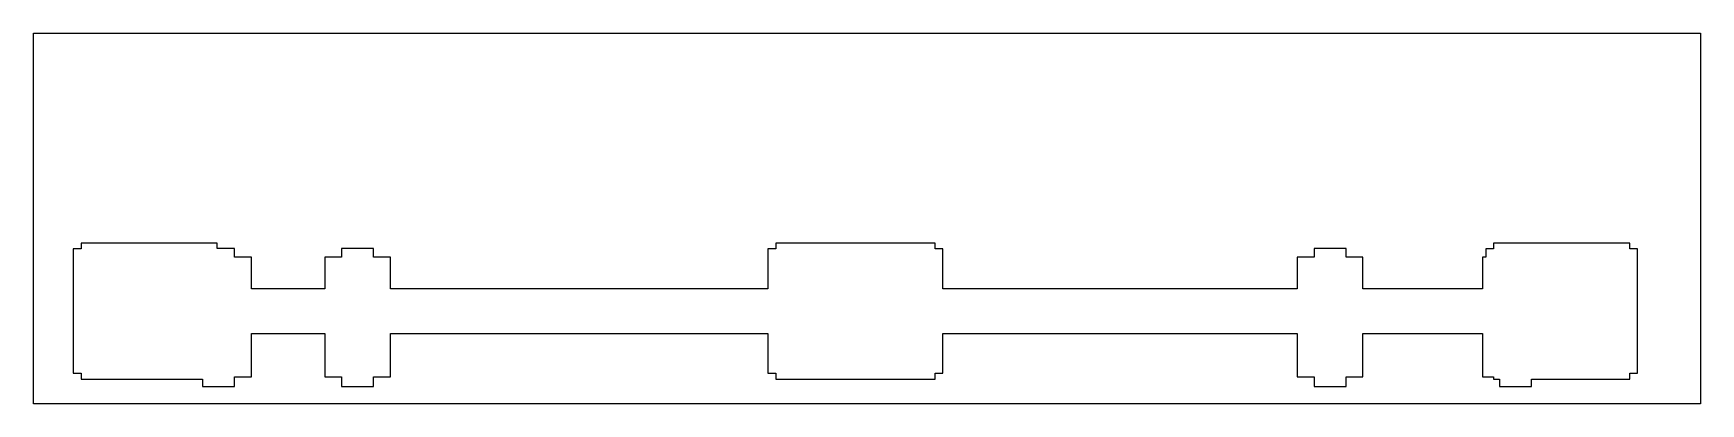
# Model space of a CAD drawing. Extents: x 0 to 172, y 0 to 38.
import ezdxf

# ---------------------------------------------------------------- set-up
doc = ezdxf.new("R2010")
doc.units = 0
doc.layers.get('0').update_dxf_attribs({"linetype": 'CONTINUOUS'})

msp = doc.modelspace()

# ---------------------------------------------------------------- linework, layer by layer
at = {"color": 0}
for p, q in [((0.095085, 38.3575), (171.545, 38.3575)), ((0.095085, 0.257693), (0.095085, 38.3575)), ((171.545, 38.3575), (171.545, 0.257693)), ((5.00091, 16.1837), (4.20028, 16.1837)), ((4.20028, 16.1837), (4.20028, 3.38308)), ((5.00091, 16.7831), (5.00091, 16.1837)), ((19.0004, 16.7831), (5.00091, 16.7831)), ((19.0004, 16.2333), (19.0004, 16.7831)), ((20.7946, 16.2333), (19.0004, 16.2333)), ((20.7946, 15.3128), (20.7946, 16.2333)), ((35.0876, 16.2333), (31.7872, 16.2333)), ((31.7872, 16.2333), (31.7872, 15.3128)), ((35.0876, 15.3128), (35.0876, 16.2333)), ((76.4371, 16.1837), (75.6377, 16.1837)), ((75.6377, 16.1837), (75.6377, 12.0826)), ((92.819, 16.7831), (76.4371, 16.7831)), ((76.4371, 16.7831), (76.4371, 16.1837)), ((92.819, 16.1837), (92.819, 16.7831)), ((93.6198, 16.1837), (92.819, 16.1837)), ((93.6198, 12.0826), (93.6198, 16.1837)), ((135.088, 16.2333), (131.787, 16.2333)), ((131.787, 16.2333), (131.787, 15.3128)), ((135.088, 15.3128), (135.088, 16.2333)), ((150.257, 16.1837), (149.456, 16.1837)), ((149.456, 16.1837), (149.456, 15.3128)), ((164.257, 16.7831), (150.257, 16.7831)), ((150.257, 16.7831), (150.257, 16.1837)), ((164.257, 16.1837), (164.257, 16.7831)), ((165.056, 16.1837), (164.257, 16.1837)), ((165.056, 3.38308), (165.056, 16.1837)), ((22.5199, 15.3128), (20.7946, 15.3128)), ((22.5199, 12.0826), (22.5199, 15.3128)), ((31.7872, 15.3128), (30.0619, 15.3128)), ((30.0619, 15.3128), (30.0619, 12.0826)), ((36.8131, 15.3128), (35.0876, 15.3128)), ((36.8131, 12.0826), (36.8131, 15.3128)), ((131.787, 15.3128), (130.062, 15.3128)), ((130.062, 15.3128), (130.062, 12.0826)), ((136.813, 15.3128), (135.088, 15.3128)), ((136.813, 12.0826), (136.813, 15.3128)), ((149.456, 15.3128), (149.119, 15.3128)), ((149.119, 15.3128), (149.119, 12.0826)), ((30.0619, 12.0826), (22.5199, 12.0826)), ((75.6377, 12.0826), (36.8131, 12.0826)), ((130.062, 12.0826), (93.6198, 12.0826)), ((149.119, 12.0826), (136.813, 12.0826)), ((22.5199, 3.01377), (22.5199, 7.48273)), ((22.5199, 7.48273), (30.0619, 7.48273)), ((30.0619, 7.48273), (30.0619, 3.01377)), ((36.8131, 3.01377), (36.8131, 7.48273)), ((36.8131, 7.48273), (75.6377, 7.48273)), ((75.6377, 7.48273), (75.6377, 3.38308)), ((93.6198, 3.38308), (93.6198, 7.48273)), ((93.6198, 7.48273), (130.062, 7.48273)), ((130.062, 7.48273), (130.062, 3.01377)), ((136.813, 3.01377), (136.813, 7.48273)), ((136.813, 7.48273), (149.119, 7.48273)), ((149.119, 7.48273), (149.119, 3.01377)), ((4.20028, 3.38308), (5.00091, 3.38308)), ((5.00091, 3.38308), (5.00091, 2.78364)), ((5.00091, 2.78364), (17.4942, 2.78364)), ((17.4942, 2.78364), (17.4942, 2.03261)), ((17.4942, 2.03261), (20.7946, 2.03261)), ((20.7946, 2.03261), (20.7946, 3.01377)), ((20.7946, 3.01377), (22.5199, 3.01377)), ((30.0619, 3.01377), (31.7872, 3.01377)), ((31.7872, 3.01377), (31.7872, 2.03261)), ((31.7872, 2.03261), (35.0876, 2.03261)), ((35.0876, 2.03261), (35.0876, 3.01377)), ((35.0876, 3.01377), (36.8131, 3.01377)), ((75.6377, 3.38308), (76.4371, 3.38308)), ((76.4371, 3.38308), (76.4371, 2.78364)), ((76.4371, 2.78364), (92.819, 2.78364)), ((92.819, 2.78364), (92.819, 3.38308)), ((92.819, 3.38308), (93.6198, 3.38308)), ((130.062, 3.01377), (131.787, 3.01377)), ((131.787, 3.01377), (131.787, 2.03261)), ((131.787, 2.03261), (135.088, 2.03261)), ((135.088, 2.03261), (135.088, 3.01377)), ((135.088, 3.01377), (136.813, 3.01377)), ((149.119, 3.01377), (150.257, 3.01377)), ((150.257, 3.01377), (150.257, 2.78364)), ((150.257, 2.78364), (150.844, 2.78364)), ((150.844, 2.78364), (150.844, 2.03261)), ((150.844, 2.03261), (154.144, 2.03261)), ((154.144, 2.03261), (154.144, 2.78364)), ((154.144, 2.78364), (164.257, 2.78364)), ((164.257, 2.78364), (164.257, 3.38308)), ((164.257, 3.38308), (165.056, 3.38308)), ((171.545, 0.257693), (0.095085, 0.257693))]:
    msp.add_line(p, q, dxfattribs=at)

doc.saveas('drawing.dxf')
